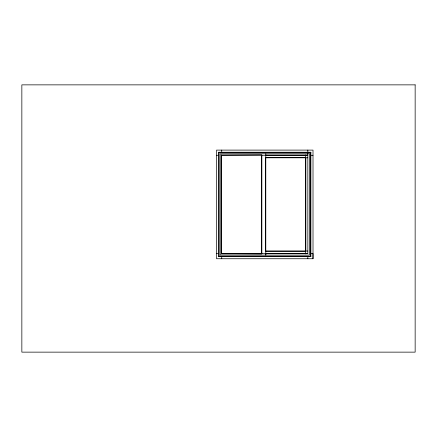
<?xml version="1.0" encoding="UTF-8"?>
<svg xmlns="http://www.w3.org/2000/svg" width="437" height="437" viewBox="0 0 437 437"><rect width="100%" height="100%" fill="white"/><g stroke="black" fill="none" stroke-linecap="round" stroke-linejoin="round"><path stroke-width="0.66" d="M221.455 253.842L221.455 155.004L221.455 253.842L261.856 253.842L261.856 155.004L221.455 155.004M310.882 152.229L310.478 152.633L310.478 155.282L310.478 256.213L310.882 256.617L218.675 256.617L218.675 152.229L310.882 152.229L310.882 256.617M313.007 258.742L313.007 150.104L216.555 150.104L216.555 258.742L313.007 258.742L313.007 253.564L310.882 253.564M221.712 155.266L261.856 155.004M218.675 256.617L219.079 256.213L219.079 152.633L218.675 152.229M219.079 152.633L310.478 152.633M265.8 155.064L307.85 155.064M307.828 155.261L261.856 155.266M216.555 155.282L218.675 155.282M310.882 155.282L313.007 155.282M265.723 157.801L305.682 157.801L305.682 251.046L265.723 251.046M305.84 157.801L307.861 157.801M305.84 251.046L307.861 251.046M216.555 253.564L218.675 253.564M221.712 253.586L261.856 253.842M261.856 253.586L307.828 253.564M219.079 256.213L310.478 256.213M307.828 150.104L307.85 253.586L265.8 253.586L265.794 255.088L265.794 153.758M307.828 256.617L307.828 258.742M305.682 154.949L305.682 157.642M305.682 251.204L305.682 253.897M261.599 155.266L261.599 253.586M221.734 150.104L221.734 152.229M221.734 256.617L221.734 258.742M309.352 153.758L309.352 255.088L220.21 255.088L220.21 153.758L309.352 153.758M415.15 84.86L21.85 84.86L21.85 352.14L415.15 352.14L415.15 84.86M305.84 157.642L265.565 157.642L265.565 251.204L305.84 251.204L305.84 157.642"/></g></svg>
